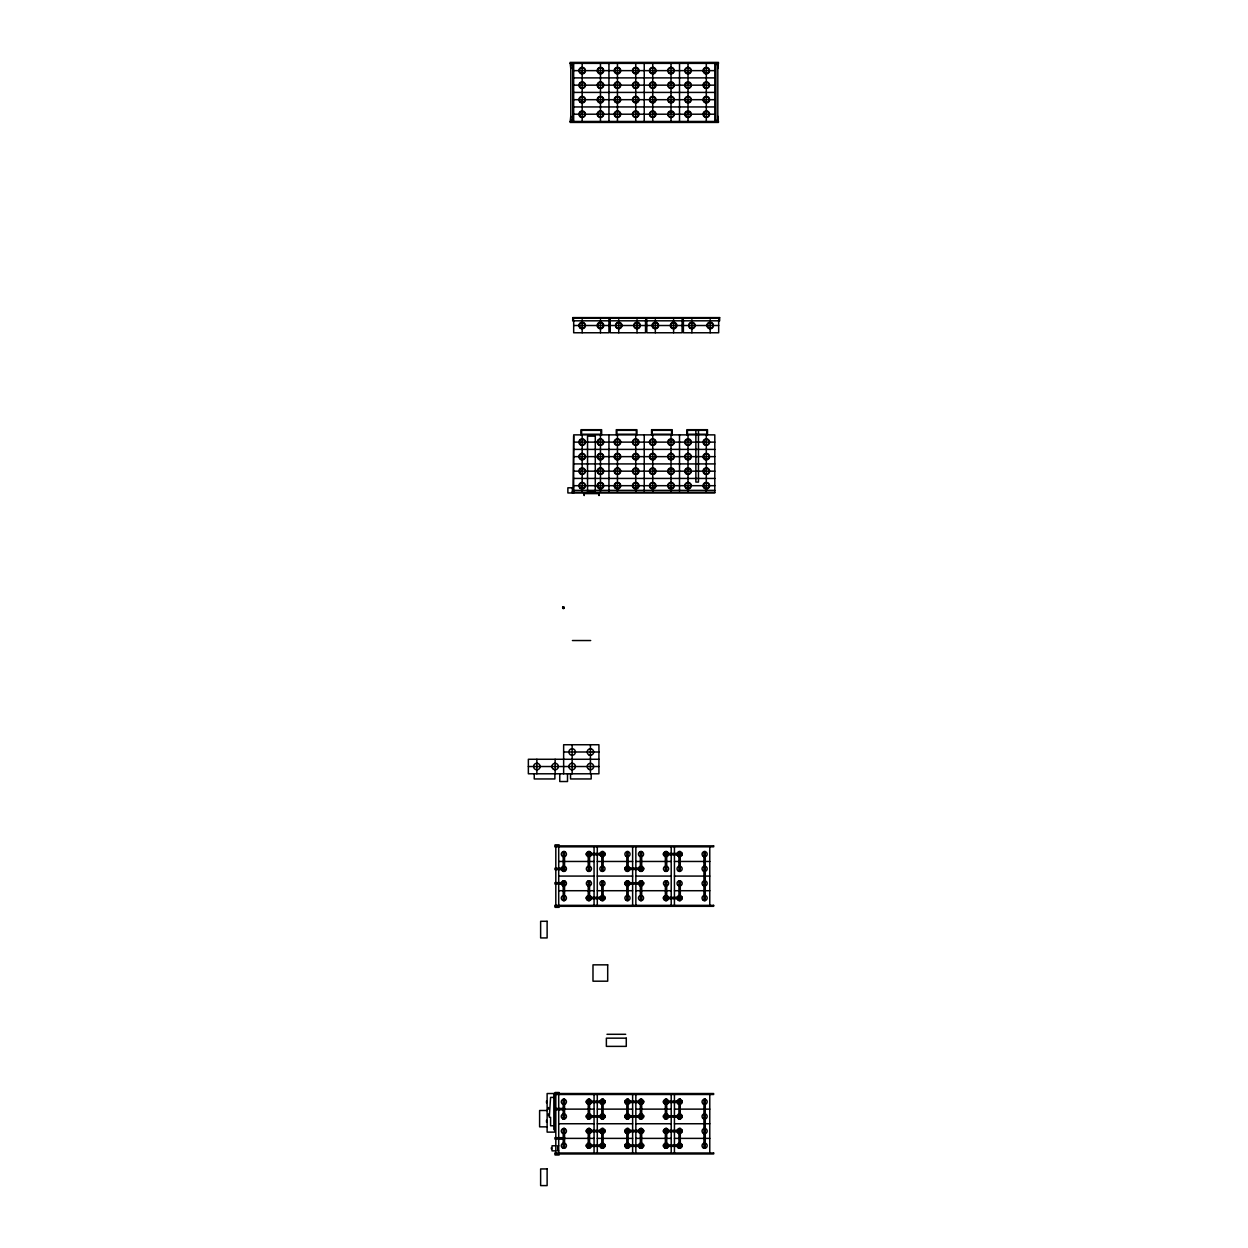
<?xml version="1.0" encoding="UTF-8"?>
<svg xmlns="http://www.w3.org/2000/svg" width="1248" height="1248" viewBox="0 0 1248 1248"><rect width="100%" height="100%" fill="white"/><g stroke="black" fill="none" stroke-linecap="round" stroke-linejoin="round"><path stroke-width="1.5" d="M562.583 607.199C563.347 611.364 565.64 605.327 562.77 607.012M570.118 63.367L718.458 63.367M570.773 64.662L572.707 64.662L572.707 120.167L570.773 120.167M717.818 64.662L715.884 64.662L715.884 120.167L717.818 120.167M570.773 68.531L570.118 62.4L718.458 62.4L717.818 68.531M573.674 70.637L714.808 70.637M573.674 77.891L714.808 77.891M573.674 85.16L714.808 85.16M573.674 92.414L714.808 92.414M573.674 99.684L714.808 99.684M573.674 106.938L714.808 106.938M573.674 114.208L714.808 114.208M570.773 116.298L570.118 122.429L718.458 122.429L717.818 116.298M570.118 121.462L718.458 121.462M573.674 325.51L608.946 325.51M610.241 325.51L645.528 325.51M646.823 325.51L682.094 325.51M683.389 325.51L718.676 325.51M573.674 436.145L573.019 492.96M573.674 442.12L714.808 442.12M573.674 449.389L714.808 449.389M573.674 456.643L714.808 456.643M573.674 463.913L714.808 463.913M573.674 471.167L714.808 471.167M573.674 478.436L714.808 478.436M573.674 485.69L714.808 485.69M573.659 487.796L567.871 487.796L567.871 492.96L714.808 492.96L714.808 434.866L573.674 434.866L573.674 492.96M573.674 490.37L714.808 490.37M571.724 492.305L714.808 492.305M572.411 640.536L590.694 640.536M563.644 751.998L598.931 751.998M598.931 759.268L528.356 759.268L528.356 773.791L598.931 773.791L598.931 744.744L563.644 744.744L563.644 773.791M528.356 766.522L598.931 766.522M555.048 844.834L559.166 844.834M558.714 861.463L594.064 861.463M597.293 861.463L632.627 861.463M635.856 861.463L671.206 861.463M674.435 861.463L709.769 861.463M703.95 866.19L705.276 866.19M564.548 868.234L554.939 868.234L554.939 869.591L564.548 869.591M703.95 871.354L705.276 871.354M558.714 876.08L594.064 876.08M597.293 876.08L632.627 876.08M635.856 876.08L671.206 876.08M674.435 876.08L709.769 876.08M703.95 880.823L705.276 880.823M564.548 882.648L554.939 882.648L554.939 884.005L564.548 884.005M703.95 885.986L705.276 885.986M558.714 890.713L594.064 890.713M597.293 890.713L632.627 890.713M635.856 890.713L671.206 890.713M674.435 890.713L709.769 890.713M555.048 907.343L559.166 907.343M606.98 1034.296L625.685 1034.296M555.048 1092.499L559.166 1092.499M554.845 1094.496L713.638 1094.496L713.638 1093.529L547.123 1093.529L547.123 1132.123L554.845 1132.123L554.845 1093.529M553.831 1097.398L550.586 1097.398L549.292 1117.288L550.586 1117.288L550.586 1125.774L553.831 1125.774M554.939 1108.442L564.548 1108.442M558.714 1109.129L594.064 1109.129M597.293 1109.129L632.627 1109.129M635.856 1109.129L671.206 1109.129M674.435 1109.129L709.769 1109.129M554.939 1109.8L564.548 1109.8M546.952 1110.502L539.604 1110.502L539.604 1126.85L546.952 1126.85M703.95 1113.856L705.276 1113.856M703.95 1119.019L705.276 1119.019M558.714 1123.746L594.064 1123.746M597.293 1123.746L632.627 1123.746M635.856 1123.746L671.206 1123.746M674.435 1123.746L709.769 1123.746M703.95 1128.488L705.276 1128.488M554.845 1129.643L553.831 1129.643L553.831 1093.529M703.95 1133.636L705.276 1133.636M564.548 1137.692L554.939 1137.692L554.939 1139.05L564.548 1139.05M558.714 1138.379L594.064 1138.379M597.293 1138.379L632.627 1138.379M635.856 1138.379L671.206 1138.379M674.435 1138.379L709.769 1138.379M555.812 1145.789L552.022 1145.789L552.022 1150.859L555.812 1150.859M558.714 1145.789L557.7 1145.789L557.7 1150.859L558.714 1150.859M555.048 1154.993L559.166 1154.993M719.004 320.814L719.004 318.24L683.062 318.24L683.062 320.814M718.676 320.05L718.676 332.764L683.389 332.764L683.389 320.05M717.818 63.367L717.818 121.462M714.808 63.367L714.808 121.462M710.174 319.582L710.174 332.764M709.769 846.83L709.769 905.346M709.769 1094.496L709.769 1152.996M707.491 434.866L707.491 429.702L686.852 429.702L686.852 434.866M706.306 63.367L706.306 121.462M706.306 434.866L706.306 491.603M698.459 429.702L698.459 482.071L695.869 482.071L695.869 429.702M691.891 319.582L691.891 332.764M688.022 63.367L688.022 121.462M688.022 434.866L688.022 491.618M682.422 320.814L682.422 318.24L646.495 318.24L646.495 320.814M682.094 320.05L682.094 332.764L646.823 332.764L646.823 320.05M679.52 63.367L679.52 121.462M679.52 434.866L679.52 491.135M674.435 846.83L674.435 905.346M674.435 1094.496L674.435 1152.996M673.608 319.582L673.608 332.764M672.204 434.866L672.204 429.702L651.565 429.702L651.565 434.866M671.018 63.367L671.018 121.462M671.018 434.866L671.018 491.603M671.206 846.83L671.206 905.346M671.206 1094.496L671.206 1152.996M655.325 319.582L655.325 332.764M652.735 63.367L652.735 121.462M652.735 434.866L652.735 491.618M645.856 320.814L645.856 318.24L609.913 318.24L609.913 320.814M645.528 320.05L645.528 332.764L610.241 332.764L610.241 320.05M644.233 63.367L644.233 121.462M644.233 434.866L644.233 491.135M637.026 319.582L637.026 332.764M636.917 434.866L636.917 429.702L616.278 429.702L616.278 434.866M635.731 63.367L635.731 121.462M635.731 434.866L635.731 491.603M635.856 846.83L635.856 905.346M635.856 1094.496L635.856 1152.996M632.627 846.83L632.627 905.346M632.627 1094.496L632.627 1152.996M618.743 319.582L618.743 332.764M617.448 63.367L617.448 121.462M617.448 434.866L617.448 491.618M609.274 320.814L609.274 318.24L573.347 318.24L573.347 320.814M608.946 63.367L608.946 121.462M608.946 320.05L608.946 332.764L573.674 332.764L573.674 320.05M608.946 434.866L608.946 491.135M601.63 434.866L601.63 429.702L580.991 429.702L580.991 434.866M600.46 63.367L600.46 121.462M600.46 319.582L600.46 332.764M600.46 434.866L600.46 491.603M599.056 492.96L599.056 495.534L598.4 493.6L584.22 493.6L584.22 495.534L583.565 492.96M597.293 846.83L597.293 905.346M597.293 1094.496L597.293 1152.996M594.064 846.83L594.064 905.346M594.064 1094.496L594.064 1152.996M591.178 773.791L591.178 778.955L570.539 778.955L570.539 773.791M590.429 744.744L590.429 773.791M582.176 63.367L582.176 121.462M582.176 319.582L582.176 332.764M582.176 434.866L582.176 491.618M573.674 63.367L573.674 121.462M572.38 487.796L572.38 492.96M572.146 744.744L572.146 773.791M570.773 63.367L570.773 121.462M567.512 773.791L567.512 781.529L559.775 781.529L559.775 773.791M558.714 846.83L558.714 905.346M558.714 1094.496L558.714 1152.996M555.812 845.863L555.812 906.313M555.812 1093.529L555.812 1153.963M555.142 759.268L555.142 773.791M554.876 773.791L554.876 778.955L534.238 778.955L534.238 773.791M551.366 1147.708L551.366 1148.94M548.449 1107.522L548.449 1109.207M548.449 1113.98L548.449 1115.65M546.515 1100.954L546.515 1102.889M546.515 1120.298L546.515 1122.233M536.858 759.268L536.858 773.791M562.895 607.573L564.112 607.901L562.895 607.573M582.457 67.392L581.599 67.423A3.245 3.245 0 0 0 578.932 70.356L578.963 71.198A3.245 3.245 0 0 0 581.896 73.866L582.738 73.835A3.245 3.245 0 0 0 585.406 70.918L585.374 70.06A3.245 3.245 0 0 0 582.457 67.392M617.729 67.392L616.886 67.423A3.245 3.245 0 0 0 614.219 70.356L614.25 71.198A3.245 3.245 0 0 0 617.167 73.866L618.025 73.835A3.245 3.245 0 0 0 620.693 70.918L620.662 70.06A3.245 3.245 0 0 0 617.729 67.392M653.016 67.392L652.174 67.423A3.245 3.245 0 0 0 649.506 70.356L649.537 71.198A3.245 3.245 0 0 0 652.454 73.866L653.312 73.835A3.245 3.245 0 0 0 655.98 70.918L655.933 70.06A3.245 3.245 0 0 0 653.016 67.392M688.303 67.392L687.461 67.423A3.245 3.245 0 0 0 684.778 70.356L684.824 71.198A3.245 3.245 0 0 0 687.742 73.866L688.584 73.835A3.245 3.245 0 0 0 691.267 70.918L691.22 70.06A3.245 3.245 0 0 0 688.303 67.392M582.457 81.916L581.599 81.947A3.245 3.245 0 0 0 578.932 84.88L578.963 85.722A3.245 3.245 0 0 0 581.896 88.39L582.738 88.358A3.245 3.245 0 0 0 585.406 85.441L585.374 84.583A3.245 3.245 0 0 0 582.457 81.916M617.729 81.916L616.886 81.947A3.245 3.245 0 0 0 614.219 84.88L614.25 85.722A3.245 3.245 0 0 0 617.167 88.39L618.025 88.358A3.245 3.245 0 0 0 620.693 85.441L620.662 84.583A3.245 3.245 0 0 0 617.729 81.916M653.016 81.916L652.174 81.947A3.245 3.245 0 0 0 649.506 84.88L649.537 85.722A3.245 3.245 0 0 0 652.454 88.39L653.312 88.358A3.245 3.245 0 0 0 655.98 85.441L655.933 84.583A3.245 3.245 0 0 0 653.016 81.916M688.303 81.916L687.461 81.947A3.245 3.245 0 0 0 684.778 84.88L684.824 85.722A3.245 3.245 0 0 0 687.742 88.39L688.584 88.358A3.245 3.245 0 0 0 691.267 85.441L691.22 84.583A3.245 3.245 0 0 0 688.303 81.916M600.74 96.439L599.882 96.47A3.245 3.245 0 0 0 597.215 99.403L597.246 100.246A3.245 3.245 0 0 0 600.179 102.913L601.021 102.882A3.245 3.245 0 0 0 603.689 99.965L603.658 99.107A3.245 3.245 0 0 0 600.74 96.439M636.012 96.439L635.17 96.47A3.245 3.245 0 0 0 632.502 99.403L632.533 100.246A3.245 3.245 0 0 0 635.45 102.913L636.308 102.882A3.245 3.245 0 0 0 638.976 99.965L638.929 99.107A3.245 3.245 0 0 0 636.012 96.439M671.299 96.439L670.457 96.47A3.245 3.245 0 0 0 667.789 99.403L667.82 100.246A3.245 3.245 0 0 0 670.738 102.913L671.58 102.882A3.245 3.245 0 0 0 674.263 99.965L674.216 99.107A3.245 3.245 0 0 0 671.299 96.439M706.586 96.439L705.744 96.47A3.245 3.245 0 0 0 703.061 99.403L703.108 100.246A3.245 3.245 0 0 0 706.025 102.913L706.867 102.882A3.245 3.245 0 0 0 709.55 99.965L709.504 99.107A3.245 3.245 0 0 0 706.586 96.439M600.74 110.963L599.882 110.994A3.245 3.245 0 0 0 597.215 113.927L597.246 114.769A3.245 3.245 0 0 0 600.179 117.437L601.021 117.406A3.245 3.245 0 0 0 603.689 114.488L603.658 113.63A3.245 3.245 0 0 0 600.74 110.963M636.012 110.963L635.17 110.994A3.245 3.245 0 0 0 632.502 113.927L632.533 114.769A3.245 3.245 0 0 0 635.45 117.437L636.308 117.406A3.245 3.245 0 0 0 638.976 114.488L638.929 113.63A3.245 3.245 0 0 0 636.012 110.963M671.299 110.963L670.457 110.994A3.245 3.245 0 0 0 667.789 113.927L667.82 114.769A3.245 3.245 0 0 0 670.738 117.437L671.58 117.406A3.245 3.245 0 0 0 674.263 114.488L674.216 113.63A3.245 3.245 0 0 0 671.299 110.963M706.586 110.963L705.744 110.994A3.245 3.245 0 0 0 703.061 113.927L703.108 114.769A3.245 3.245 0 0 0 706.025 117.437L706.867 117.406A3.245 3.245 0 0 0 709.55 114.488L709.504 113.63A3.245 3.245 0 0 0 706.586 110.963M600.74 322.265L599.882 322.296A3.245 3.245 0 0 0 597.215 325.229L597.246 326.071A3.245 3.245 0 0 0 600.179 328.739L601.021 328.708A3.245 3.245 0 0 0 603.689 325.79L603.658 324.932A3.245 3.245 0 0 0 600.74 322.265M637.307 322.265L636.464 322.296A3.245 3.245 0 0 0 633.781 325.229L633.828 326.071A3.245 3.245 0 0 0 636.745 328.739L637.588 328.708A3.245 3.245 0 0 0 640.271 325.79L640.224 324.932A3.245 3.245 0 0 0 637.307 322.265M673.889 322.265L673.031 322.296A3.245 3.245 0 0 0 670.363 325.229L670.394 326.071A3.245 3.245 0 0 0 673.327 328.739L674.17 328.708A3.245 3.245 0 0 0 676.837 325.79L676.806 324.932A3.245 3.245 0 0 0 673.889 322.265M710.455 322.265L709.613 322.296A3.245 3.245 0 0 0 706.93 325.229L706.976 326.071A3.245 3.245 0 0 0 709.894 328.739L710.736 328.708A3.245 3.245 0 0 0 713.419 325.79L713.372 324.932A3.245 3.245 0 0 0 710.455 322.265M582.457 438.89L581.599 438.922A3.245 3.245 0 0 0 578.932 441.839L578.963 442.681A3.245 3.245 0 0 0 581.896 445.364L582.738 445.318A3.245 3.245 0 0 0 585.406 442.4L585.374 441.558A3.245 3.245 0 0 0 582.457 438.89M617.729 438.89L616.886 438.922A3.245 3.245 0 0 0 614.219 441.839L614.25 442.681A3.245 3.245 0 0 0 617.167 445.364L618.025 445.318A3.245 3.245 0 0 0 620.693 442.4L620.662 441.558A3.245 3.245 0 0 0 617.729 438.89M653.016 438.89L652.174 438.922A3.245 3.245 0 0 0 649.506 441.839L649.537 442.681A3.245 3.245 0 0 0 652.454 445.364L653.312 445.318A3.245 3.245 0 0 0 655.98 442.4L655.933 441.558A3.245 3.245 0 0 0 653.016 438.89M688.303 438.89L687.461 438.922A3.245 3.245 0 0 0 684.778 441.839L684.824 442.681A3.245 3.245 0 0 0 687.742 445.364L688.584 445.318A3.245 3.245 0 0 0 691.267 442.4L691.22 441.558A3.245 3.245 0 0 0 688.303 438.89M582.457 453.414L581.599 453.445A3.245 3.245 0 0 0 578.932 456.362L578.963 457.205A3.245 3.245 0 0 0 581.896 459.888L582.738 459.841A3.245 3.245 0 0 0 585.406 456.924L585.374 456.082A3.245 3.245 0 0 0 582.457 453.414M617.729 453.414L616.886 453.445A3.245 3.245 0 0 0 614.219 456.362L614.25 457.205A3.245 3.245 0 0 0 617.167 459.888L618.025 459.841A3.245 3.245 0 0 0 620.693 456.924L620.662 456.082A3.245 3.245 0 0 0 617.729 453.414M653.016 453.414L652.174 453.445A3.245 3.245 0 0 0 649.506 456.362L649.537 457.205A3.245 3.245 0 0 0 652.454 459.888L653.312 459.841A3.245 3.245 0 0 0 655.98 456.924L655.933 456.082A3.245 3.245 0 0 0 653.016 453.414M688.303 453.414L687.461 453.445A3.245 3.245 0 0 0 684.778 456.362L684.824 457.205A3.245 3.245 0 0 0 687.742 459.888L688.584 459.841A3.245 3.245 0 0 0 691.267 456.924L691.22 456.082A3.245 3.245 0 0 0 688.303 453.414M600.74 467.938L599.882 467.969A3.245 3.245 0 0 0 597.215 470.886L597.246 471.744A3.245 3.245 0 0 0 600.179 474.412L601.021 474.365A3.245 3.245 0 0 0 603.689 471.448L603.658 470.605A3.245 3.245 0 0 0 600.74 467.938M636.012 467.938L635.17 467.969A3.245 3.245 0 0 0 632.502 470.886L632.533 471.744A3.245 3.245 0 0 0 635.45 474.412L636.308 474.365A3.245 3.245 0 0 0 638.976 471.448L638.929 470.605A3.245 3.245 0 0 0 636.012 467.938M671.299 467.938L670.457 467.969A3.245 3.245 0 0 0 667.789 470.886L667.82 471.744A3.245 3.245 0 0 0 670.738 474.412L671.58 474.365A3.245 3.245 0 0 0 674.263 471.448L674.216 470.605A3.245 3.245 0 0 0 671.299 467.938M706.586 467.938L705.744 467.969A3.245 3.245 0 0 0 703.061 470.886L703.108 471.744A3.245 3.245 0 0 0 706.025 474.412L706.867 474.365A3.245 3.245 0 0 0 709.55 471.448L709.504 470.605A3.245 3.245 0 0 0 706.586 467.938M600.74 482.461L599.882 482.492A3.245 3.245 0 0 0 597.215 485.41L597.246 486.268A3.245 3.245 0 0 0 600.179 488.935L601.021 488.888A3.245 3.245 0 0 0 603.689 485.971L603.658 485.129A3.245 3.245 0 0 0 600.74 482.461M636.012 482.461L635.17 482.492A3.245 3.245 0 0 0 632.502 485.41L632.533 486.268A3.245 3.245 0 0 0 635.45 488.935L636.308 488.888A3.245 3.245 0 0 0 638.976 485.971L638.929 485.129A3.245 3.245 0 0 0 636.012 482.461M671.299 482.461L670.457 482.492A3.245 3.245 0 0 0 667.789 485.41L667.82 486.268A3.245 3.245 0 0 0 670.738 488.935L671.58 488.888A3.245 3.245 0 0 0 674.263 485.971L674.216 485.129A3.245 3.245 0 0 0 671.299 482.461M706.586 482.461L705.744 482.492A3.245 3.245 0 0 0 703.061 485.41L703.108 486.268A3.245 3.245 0 0 0 706.025 488.935L706.867 488.888A3.245 3.245 0 0 0 709.55 485.971L709.504 485.129A3.245 3.245 0 0 0 706.586 482.461M572.426 748.769L571.568 748.8A3.245 3.245 0 0 0 568.901 751.717L568.948 752.575A3.245 3.245 0 0 0 571.865 755.243L572.707 755.212A3.245 3.245 0 0 0 575.375 752.279L575.344 751.436A3.245 3.245 0 0 0 572.426 748.769M537.139 763.292L536.297 763.324A3.245 3.245 0 0 0 533.614 766.241L533.66 767.099A3.245 3.245 0 0 0 536.578 769.766L537.42 769.735A3.245 3.245 0 0 0 540.103 766.802L540.056 765.96A3.245 3.245 0 0 0 537.139 763.292M572.426 763.292L571.568 763.324A3.245 3.245 0 0 0 568.901 766.241L568.948 767.099A3.245 3.245 0 0 0 571.865 769.766L572.707 769.735A3.245 3.245 0 0 0 575.375 766.802L575.344 765.96A3.245 3.245 0 0 0 572.426 763.292M719.644 317.6L572.707 317.6L572.707 320.814L719.644 320.814L719.644 317.6M601.006 430.326L581.615 430.326L581.615 434.242L601.006 434.242L601.006 430.326M636.293 430.326L616.902 430.326L616.902 434.242L636.293 434.242L636.293 430.326M671.58 430.326L652.174 430.326L652.174 434.242L671.58 434.242L671.58 430.326M706.867 430.326L687.461 430.326L687.461 434.242L706.867 434.242L706.867 430.326M595.28 436.145L587.543 436.145L587.543 491.665L595.28 491.665L595.28 436.145M713.638 845.863L554.845 845.863L554.845 846.83L713.638 846.83L713.638 845.863M564.548 851.573L563.207 851.573L563.207 871.354L564.548 871.354L564.548 851.573M589.571 851.573L588.229 851.573L588.229 871.354L589.571 871.354L589.571 851.573M603.112 851.573L601.786 851.573L601.786 871.354L603.112 871.354L603.112 851.573M628.134 851.573L626.808 851.573L626.808 871.354L628.134 871.354L628.134 851.573M641.69 851.573L640.349 851.573L640.349 871.354L641.69 871.354L641.69 851.573M666.713 851.573L665.371 851.573L665.371 871.354L666.713 871.354L666.713 851.573M680.254 851.573L678.928 851.573L678.928 871.354L680.254 871.354L680.254 851.573M705.276 851.573L703.95 851.573L703.95 900.604L705.276 900.604L705.276 851.573M605.03 853.46L586.326 853.46L586.326 854.833L605.03 854.833L605.03 853.46M682.172 853.46L663.468 853.46L663.468 854.833L682.172 854.833L682.172 853.46M643.594 868.093L624.889 868.093L624.889 869.45L643.594 869.45L643.594 868.093M564.548 880.823L563.207 880.823L563.207 900.604L564.548 900.604L564.548 880.823M589.571 880.823L588.229 880.823L588.229 900.604L589.571 900.604L589.571 880.823M603.112 880.823L601.786 880.823L601.786 900.604L603.112 900.604L603.112 880.823M628.134 880.823L626.808 880.823L626.808 900.604L628.134 900.604L628.134 880.823M641.69 880.823L640.349 880.823L640.349 900.604L641.69 900.604L641.69 880.823M666.713 880.823L665.371 880.823L665.371 900.604L666.713 900.604L666.713 880.823M680.3 880.823L678.974 880.823L678.974 900.604L680.3 900.604L680.3 880.823M643.594 882.726L624.889 882.726L624.889 884.083L643.594 884.083L643.594 882.726M605.03 897.343L586.326 897.343L586.326 898.7L605.03 898.7L605.03 897.343M682.172 897.343L663.468 897.343L663.468 898.7L682.172 898.7L682.172 897.343M713.638 905.346L554.845 905.346L554.845 906.313L713.638 906.313L713.638 905.346M547.123 921.289L540.634 921.289L540.634 937.934L547.123 937.934L547.123 921.289M607.698 964.844L592.987 964.844L592.987 981.193L607.698 981.193L607.698 964.844M626.278 1038.164L606.372 1038.164L606.372 1046.37L626.278 1046.37L626.278 1038.164M564.548 1099.238L563.207 1099.238L563.207 1119.019L564.548 1119.019L564.548 1099.238M589.571 1099.238L588.229 1099.238L588.229 1119.019L589.571 1119.019L589.571 1099.238M603.112 1099.238L601.786 1099.238L601.786 1119.019L603.112 1119.019L603.112 1099.238M628.134 1099.238L626.808 1099.238L626.808 1119.019L628.134 1119.019L628.134 1099.238M641.69 1099.238L640.349 1099.238L640.349 1119.019L641.69 1119.019L641.69 1099.238M666.713 1099.238L665.371 1099.238L665.371 1119.019L666.713 1119.019L666.713 1099.238M680.254 1099.238L678.928 1099.238L678.928 1119.019L680.254 1119.019L680.254 1099.238M705.276 1099.238L703.95 1099.238L703.95 1148.269L705.276 1148.269L705.276 1099.238M605.03 1101.126L586.326 1101.126L586.326 1102.499L605.03 1102.499L605.03 1101.126M643.594 1101.126L624.889 1101.126L624.889 1102.499L643.594 1102.499L643.594 1101.126M682.172 1101.126L663.468 1101.126L663.468 1102.499L682.172 1102.499L682.172 1101.126M605.03 1115.759L586.326 1115.759L586.326 1117.116L605.03 1117.116L605.03 1115.759M643.594 1115.759L624.889 1115.759L624.889 1117.116L643.594 1117.116L643.594 1115.759M682.172 1115.759L663.468 1115.759L663.468 1117.116L682.172 1117.116L682.172 1115.759M564.548 1128.488L563.207 1128.488L563.207 1148.269L564.548 1148.269L564.548 1128.488M589.571 1128.488L588.229 1128.488L588.229 1148.269L589.571 1148.269L589.571 1128.488M603.112 1128.488L601.786 1128.488L601.786 1148.269L603.112 1148.269L603.112 1128.488M628.134 1128.488L626.808 1128.488L626.808 1148.269L628.134 1148.269L628.134 1128.488M641.69 1128.488L640.349 1128.488L640.349 1148.269L641.69 1148.269L641.69 1128.488M666.713 1128.488L665.371 1128.488L665.371 1148.269L666.713 1148.269L666.713 1128.488M680.3 1128.488L678.974 1128.488L678.974 1148.269L680.3 1148.269L680.3 1128.488M605.03 1130.36L586.326 1130.36L586.326 1131.733L605.03 1131.733L605.03 1130.36M643.594 1130.376L624.889 1130.376L624.889 1131.749L643.594 1131.749L643.594 1130.376M682.172 1130.376L663.468 1130.376L663.468 1131.749L682.172 1131.749L682.172 1130.376M605.03 1145.009L586.326 1145.009L586.326 1146.366L605.03 1146.366L605.03 1145.009M643.594 1145.009L624.889 1145.009L624.889 1146.366L643.594 1146.366L643.594 1145.009M682.172 1145.009L663.468 1145.009L663.468 1146.366L682.172 1146.366L682.172 1145.009M713.638 1152.996L554.845 1152.996L554.845 1153.963L713.638 1153.963L713.638 1152.996M547.123 1168.939L540.634 1168.939L540.634 1185.6L547.123 1185.6L547.123 1168.939M669.396 87.968A3.245 3.245 0 0 0 674.263 85.16A3.245 3.245 0 0 0 669.396 82.337A3.245 3.245 0 0 0 669.396 87.968M651.331 87.594A2.808 2.808 0 0 0 655.559 85.16A2.808 2.808 0 0 0 651.331 82.711A2.808 2.808 0 0 0 651.331 87.594M669.614 87.594A2.808 2.808 0 0 0 673.842 85.16A2.808 2.808 0 0 0 669.614 82.711A2.808 2.808 0 0 0 669.614 87.594M598.822 87.968A3.245 3.245 0 0 0 603.704 85.16A3.245 3.245 0 0 0 598.822 82.337A3.245 3.245 0 0 0 598.822 87.968M580.757 87.594A2.808 2.808 0 0 0 584.984 85.16A2.808 2.808 0 0 0 580.757 82.711A2.808 2.808 0 0 0 580.757 87.594M599.04 87.594A2.808 2.808 0 0 0 603.268 85.16A2.808 2.808 0 0 0 599.04 82.711A2.808 2.808 0 0 0 599.04 87.594M704.683 73.445A3.245 3.245 0 0 0 709.55 70.637A3.245 3.245 0 0 0 704.683 67.813A3.245 3.245 0 0 0 704.683 73.445M686.618 73.07A2.808 2.808 0 0 0 690.83 70.637A2.808 2.808 0 0 0 686.618 68.188A2.808 2.808 0 0 0 686.618 73.07M704.902 73.07A2.808 2.808 0 0 0 709.114 70.637A2.808 2.808 0 0 0 704.902 68.188A2.808 2.808 0 0 0 704.902 73.07M669.396 73.445A3.245 3.245 0 0 0 674.263 70.637A3.245 3.245 0 0 0 669.396 67.813A3.245 3.245 0 0 0 669.396 73.445M651.331 73.07A2.808 2.808 0 0 0 655.559 70.637A2.808 2.808 0 0 0 651.331 68.188A2.808 2.808 0 0 0 651.331 73.07M669.614 73.07A2.808 2.808 0 0 0 673.842 70.637A2.808 2.808 0 0 0 669.614 68.188A2.808 2.808 0 0 0 669.614 73.07M634.109 87.968A3.245 3.245 0 0 0 638.992 85.16A3.245 3.245 0 0 0 634.109 82.337A3.245 3.245 0 0 0 634.109 87.968M616.044 87.594A2.808 2.808 0 0 0 620.272 85.16A2.808 2.808 0 0 0 616.044 82.711A2.808 2.808 0 0 0 616.044 87.594M634.327 87.594A2.808 2.808 0 0 0 638.555 85.16A2.808 2.808 0 0 0 634.327 82.711A2.808 2.808 0 0 0 634.327 87.594M634.109 73.445A3.245 3.245 0 0 0 638.992 70.637A3.245 3.245 0 0 0 634.109 67.813A3.245 3.245 0 0 0 634.109 73.445M616.044 73.07A2.808 2.808 0 0 0 620.272 70.637A2.808 2.808 0 0 0 616.044 68.188A2.808 2.808 0 0 0 616.044 73.07M634.327 73.07A2.808 2.808 0 0 0 638.555 70.637A2.808 2.808 0 0 0 634.327 68.188A2.808 2.808 0 0 0 634.327 73.07M598.822 73.445A3.245 3.245 0 0 0 603.704 70.637A3.245 3.245 0 0 0 598.822 67.813A3.245 3.245 0 0 0 598.822 73.445M580.757 73.07A2.808 2.808 0 0 0 584.984 70.637A2.808 2.808 0 0 0 580.757 68.188A2.808 2.808 0 0 0 580.757 73.07M599.04 73.07A2.808 2.808 0 0 0 603.268 70.637A2.808 2.808 0 0 0 599.04 68.188A2.808 2.808 0 0 0 599.04 73.07M615.155 116.501A3.245 3.245 0 0 0 620.599 115.05A3.245 3.245 0 0 0 616.606 111.056A3.245 3.245 0 0 0 615.155 116.501M634.327 116.641A2.808 2.808 0 0 0 638.555 114.208A2.808 2.808 0 0 0 634.327 111.758A2.808 2.808 0 0 0 634.327 116.641M615.467 116.189A2.808 2.808 0 0 0 620.178 114.925A2.808 2.808 0 0 0 616.73 111.478A2.808 2.808 0 0 0 615.467 116.189M650.442 101.977A3.245 3.245 0 0 0 655.871 100.526A3.245 3.245 0 0 0 651.893 96.533A3.245 3.245 0 0 0 650.442 101.977M669.037 101.665A2.808 2.808 0 0 0 673.733 100.402A2.808 2.808 0 0 0 670.285 96.954A2.808 2.808 0 0 0 669.037 101.665M650.754 101.665A2.808 2.808 0 0 0 655.45 100.402A2.808 2.808 0 0 0 652.018 96.954A2.808 2.808 0 0 0 650.754 101.665M685.729 116.501A3.245 3.245 0 0 0 691.158 115.05A3.245 3.245 0 0 0 687.18 111.056A3.245 3.245 0 0 0 685.729 116.501M704.309 116.189A2.808 2.808 0 0 0 709.02 114.925A2.808 2.808 0 0 0 705.572 111.478A2.808 2.808 0 0 0 704.309 116.189M686.041 116.189A2.808 2.808 0 0 0 690.737 114.925A2.808 2.808 0 0 0 687.289 111.478A2.808 2.808 0 0 0 686.041 116.189M704.683 87.968A3.245 3.245 0 0 0 709.55 85.16A3.245 3.245 0 0 0 704.683 82.337A3.245 3.245 0 0 0 704.683 87.968M686.618 87.594A2.808 2.808 0 0 0 690.83 85.16A2.808 2.808 0 0 0 686.618 82.711A2.808 2.808 0 0 0 686.618 87.594M704.902 87.594A2.808 2.808 0 0 0 709.114 85.16A2.808 2.808 0 0 0 704.902 82.711A2.808 2.808 0 0 0 704.902 87.594M615.155 101.977A3.245 3.245 0 0 0 620.599 100.526A3.245 3.245 0 0 0 616.606 96.533A3.245 3.245 0 0 0 615.155 101.977M633.75 101.665A2.808 2.808 0 0 0 638.461 100.402A2.808 2.808 0 0 0 635.014 96.954A2.808 2.808 0 0 0 633.75 101.665M615.467 101.665A2.808 2.808 0 0 0 620.178 100.402A2.808 2.808 0 0 0 616.73 96.954A2.808 2.808 0 0 0 615.467 101.665M685.729 101.977A3.245 3.245 0 0 0 691.158 100.526A3.245 3.245 0 0 0 687.18 96.533A3.245 3.245 0 0 0 685.729 101.977M704.309 101.665A2.808 2.808 0 0 0 709.02 100.402A2.808 2.808 0 0 0 705.572 96.954A2.808 2.808 0 0 0 704.309 101.665M686.041 101.665A2.808 2.808 0 0 0 690.737 100.402A2.808 2.808 0 0 0 687.289 96.954A2.808 2.808 0 0 0 686.041 101.665M650.442 116.501A3.245 3.245 0 0 0 655.871 115.05A3.245 3.245 0 0 0 651.893 111.056A3.245 3.245 0 0 0 650.442 116.501M669.614 116.641A2.808 2.808 0 0 0 673.842 114.208A2.808 2.808 0 0 0 669.614 111.758A2.808 2.808 0 0 0 669.614 116.641M650.754 116.189A2.808 2.808 0 0 0 655.45 114.925A2.808 2.808 0 0 0 652.018 111.478A2.808 2.808 0 0 0 650.754 116.189M579.868 116.501A3.245 3.245 0 0 0 585.312 115.05A3.245 3.245 0 0 0 581.334 111.056A3.245 3.245 0 0 0 579.868 116.501M598.463 116.189A2.808 2.808 0 0 0 603.174 114.925A2.808 2.808 0 0 0 599.726 111.478A2.808 2.808 0 0 0 598.463 116.189M580.18 116.189A2.808 2.808 0 0 0 584.891 114.925A2.808 2.808 0 0 0 581.443 111.478A2.808 2.808 0 0 0 580.18 116.189M579.868 101.977A3.245 3.245 0 0 0 585.312 100.526A3.245 3.245 0 0 0 581.334 96.533A3.245 3.245 0 0 0 579.868 101.977M598.463 101.665A2.808 2.808 0 0 0 603.174 100.402A2.808 2.808 0 0 0 599.726 96.954A2.808 2.808 0 0 0 598.463 101.665M580.18 101.665A2.808 2.808 0 0 0 584.891 100.402A2.808 2.808 0 0 0 581.443 96.954A2.808 2.808 0 0 0 580.18 101.665M669.396 459.467A3.245 3.245 0 0 0 674.263 456.643A3.245 3.245 0 0 0 669.396 453.835A3.245 3.245 0 0 0 669.396 459.467M651.331 459.077A2.808 2.808 0 0 0 655.559 456.643A2.808 2.808 0 0 0 651.331 454.21A2.808 2.808 0 0 0 651.331 459.077M669.614 459.077A2.808 2.808 0 0 0 673.842 456.643A2.808 2.808 0 0 0 669.614 454.21A2.808 2.808 0 0 0 669.614 459.077M598.822 459.467A3.245 3.245 0 0 0 603.704 456.643A3.245 3.245 0 0 0 598.822 453.835A3.245 3.245 0 0 0 598.822 459.467M580.757 459.077A2.808 2.808 0 0 0 584.984 456.643A2.808 2.808 0 0 0 580.757 454.21A2.808 2.808 0 0 0 580.757 459.077M599.04 459.077A2.808 2.808 0 0 0 603.268 456.643A2.808 2.808 0 0 0 599.04 454.21A2.808 2.808 0 0 0 599.04 459.077M704.012 444.413A3.245 3.245 0 0 0 709.441 442.962A3.245 3.245 0 0 0 705.463 438.984A3.245 3.245 0 0 0 704.012 444.413M686.618 444.553A2.808 2.808 0 0 0 690.83 442.12A2.808 2.808 0 0 0 686.618 439.686A2.808 2.808 0 0 0 686.618 444.553M704.902 444.553A2.808 2.808 0 0 0 709.114 442.12A2.808 2.808 0 0 0 704.902 439.686A2.808 2.808 0 0 0 704.902 444.553M669.396 444.943A3.245 3.245 0 0 0 674.263 442.12A3.245 3.245 0 0 0 669.396 439.312A3.245 3.245 0 0 0 669.396 444.943M651.331 444.553A2.808 2.808 0 0 0 655.559 442.12A2.808 2.808 0 0 0 651.331 439.686A2.808 2.808 0 0 0 651.331 444.553M669.614 444.553A2.808 2.808 0 0 0 673.842 442.12A2.808 2.808 0 0 0 669.614 439.686A2.808 2.808 0 0 0 669.614 444.553M634.109 459.467A3.245 3.245 0 0 0 638.992 456.643A3.245 3.245 0 0 0 634.109 453.835A3.245 3.245 0 0 0 634.109 459.467M616.044 459.077A2.808 2.808 0 0 0 620.272 456.643A2.808 2.808 0 0 0 616.044 454.21A2.808 2.808 0 0 0 616.044 459.077M634.327 459.077A2.808 2.808 0 0 0 638.555 456.643A2.808 2.808 0 0 0 634.327 454.21A2.808 2.808 0 0 0 634.327 459.077M633.438 444.413A3.245 3.245 0 0 0 638.882 442.962A3.245 3.245 0 0 0 634.889 438.984A3.245 3.245 0 0 0 633.438 444.413M616.044 444.553A2.808 2.808 0 0 0 620.272 442.12A2.808 2.808 0 0 0 616.044 439.686A2.808 2.808 0 0 0 616.044 444.553M634.327 444.553A2.808 2.808 0 0 0 638.555 442.12A2.808 2.808 0 0 0 634.327 439.686A2.808 2.808 0 0 0 634.327 444.553M598.822 444.943A3.245 3.245 0 0 0 603.704 442.12A3.245 3.245 0 0 0 598.822 439.312A3.245 3.245 0 0 0 598.822 444.943M580.757 444.553A2.808 2.808 0 0 0 584.984 442.12A2.808 2.808 0 0 0 580.757 439.686A2.808 2.808 0 0 0 580.757 444.553M599.04 444.553A2.808 2.808 0 0 0 603.268 442.12A2.808 2.808 0 0 0 599.04 439.686A2.808 2.808 0 0 0 599.04 444.553M615.155 487.999A3.245 3.245 0 0 0 620.599 486.533A3.245 3.245 0 0 0 616.606 482.555A3.245 3.245 0 0 0 615.155 487.999M634.327 488.124A2.808 2.808 0 0 0 638.555 485.69A2.808 2.808 0 0 0 634.327 483.257A2.808 2.808 0 0 0 634.327 488.124M615.467 487.687A2.808 2.808 0 0 0 620.178 486.424A2.808 2.808 0 0 0 616.73 482.976A2.808 2.808 0 0 0 615.467 487.687M650.442 473.46A3.245 3.245 0 0 0 655.871 472.009A3.245 3.245 0 0 0 651.893 468.031A3.245 3.245 0 0 0 650.442 473.46M669.037 473.164A2.808 2.808 0 0 0 673.733 471.9A2.808 2.808 0 0 0 670.285 468.452A2.808 2.808 0 0 0 669.037 473.164M650.754 473.164A2.808 2.808 0 0 0 655.45 471.9A2.808 2.808 0 0 0 652.018 468.452A2.808 2.808 0 0 0 650.754 473.164M685.729 487.999A3.245 3.245 0 0 0 691.158 486.533A3.245 3.245 0 0 0 687.18 482.555A3.245 3.245 0 0 0 685.729 487.999M704.309 487.687A2.808 2.808 0 0 0 709.02 486.424A2.808 2.808 0 0 0 705.572 482.976A2.808 2.808 0 0 0 704.309 487.687M686.041 487.687A2.808 2.808 0 0 0 690.737 486.424A2.808 2.808 0 0 0 687.289 482.976A2.808 2.808 0 0 0 686.041 487.687M704.683 459.467A3.245 3.245 0 0 0 709.55 456.643A3.245 3.245 0 0 0 704.683 453.835A3.245 3.245 0 0 0 704.683 459.467M686.618 459.077A2.808 2.808 0 0 0 690.83 456.643A2.808 2.808 0 0 0 686.618 454.21A2.808 2.808 0 0 0 686.618 459.077M704.902 459.077A2.808 2.808 0 0 0 709.114 456.643A2.808 2.808 0 0 0 704.902 454.21A2.808 2.808 0 0 0 704.902 459.077M615.155 473.46A3.245 3.245 0 0 0 620.599 472.009A3.245 3.245 0 0 0 616.606 468.031A3.245 3.245 0 0 0 615.155 473.46M633.75 473.164A2.808 2.808 0 0 0 638.461 471.9A2.808 2.808 0 0 0 635.014 468.452A2.808 2.808 0 0 0 633.75 473.164M615.467 473.164A2.808 2.808 0 0 0 620.178 471.9A2.808 2.808 0 0 0 616.73 468.452A2.808 2.808 0 0 0 615.467 473.164M685.729 473.46A3.245 3.245 0 0 0 691.158 472.009A3.245 3.245 0 0 0 687.18 468.031A3.245 3.245 0 0 0 685.729 473.46M704.309 473.164A2.808 2.808 0 0 0 709.02 471.9A2.808 2.808 0 0 0 705.572 468.452A2.808 2.808 0 0 0 704.309 473.164M686.041 473.164A2.808 2.808 0 0 0 690.737 471.9A2.808 2.808 0 0 0 687.289 468.452A2.808 2.808 0 0 0 686.041 473.164M650.442 487.999A3.245 3.245 0 0 0 655.871 486.533A3.245 3.245 0 0 0 651.893 482.555A3.245 3.245 0 0 0 650.442 487.999M669.614 488.124A2.808 2.808 0 0 0 673.842 485.69A2.808 2.808 0 0 0 669.614 483.257A2.808 2.808 0 0 0 669.614 488.124M650.754 487.687A2.808 2.808 0 0 0 655.45 486.424A2.808 2.808 0 0 0 652.018 482.976A2.808 2.808 0 0 0 650.754 487.687M579.868 487.999A3.245 3.245 0 0 0 585.312 486.533A3.245 3.245 0 0 0 581.334 482.555A3.245 3.245 0 0 0 579.868 487.999M598.463 487.687A2.808 2.808 0 0 0 603.174 486.424A2.808 2.808 0 0 0 599.726 482.976A2.808 2.808 0 0 0 598.463 487.687M580.18 487.687A2.808 2.808 0 0 0 584.891 486.424A2.808 2.808 0 0 0 581.443 482.976A2.808 2.808 0 0 0 580.18 487.687M579.868 473.46A3.245 3.245 0 0 0 585.312 472.009A3.245 3.245 0 0 0 581.334 468.031A3.245 3.245 0 0 0 579.868 473.46M598.463 473.164A2.808 2.808 0 0 0 603.174 471.9A2.808 2.808 0 0 0 599.726 468.452A2.808 2.808 0 0 0 598.463 473.164M580.18 473.164A2.808 2.808 0 0 0 584.891 471.9A2.808 2.808 0 0 0 581.443 468.452A2.808 2.808 0 0 0 580.18 473.164M653.016 327.803A3.245 3.245 0 0 0 658.46 326.336A3.245 3.245 0 0 0 654.482 322.358A3.245 3.245 0 0 0 653.016 327.803M671.611 327.491A2.808 2.808 0 0 0 676.322 326.227A2.808 2.808 0 0 0 672.875 322.78A2.808 2.808 0 0 0 671.611 327.491M653.328 327.491A2.808 2.808 0 0 0 658.039 326.227A2.808 2.808 0 0 0 654.592 322.78A2.808 2.808 0 0 0 653.328 327.491M689.598 327.803A3.245 3.245 0 0 0 695.027 326.336A3.245 3.245 0 0 0 691.049 322.358A3.245 3.245 0 0 0 689.598 327.803M708.193 327.491A2.808 2.808 0 0 0 712.889 326.227A2.808 2.808 0 0 0 709.441 322.78A2.808 2.808 0 0 0 708.193 327.491M689.91 327.491A2.808 2.808 0 0 0 694.606 326.227A2.808 2.808 0 0 0 691.158 322.78A2.808 2.808 0 0 0 689.91 327.491M616.45 327.803A3.245 3.245 0 0 0 621.878 326.336A3.245 3.245 0 0 0 617.9 322.358A3.245 3.245 0 0 0 616.45 327.803M635.622 327.943A2.808 2.808 0 0 0 639.834 325.51A2.808 2.808 0 0 0 635.622 323.06A2.808 2.808 0 0 0 635.622 327.943M616.762 327.491A2.808 2.808 0 0 0 621.457 326.227A2.808 2.808 0 0 0 618.01 322.78A2.808 2.808 0 0 0 616.762 327.491M579.868 327.803A3.245 3.245 0 0 0 585.312 326.336A3.245 3.245 0 0 0 581.334 322.358A3.245 3.245 0 0 0 579.868 327.803M599.04 327.943A2.808 2.808 0 0 0 603.268 325.51A2.808 2.808 0 0 0 599.04 323.06A2.808 2.808 0 0 0 599.04 327.943M580.18 327.491A2.808 2.808 0 0 0 584.891 326.227A2.808 2.808 0 0 0 581.443 322.78A2.808 2.808 0 0 0 580.18 327.491M639.725 885.628A2.574 2.574 0 0 0 643.594 883.397A2.574 2.574 0 0 0 639.725 881.166A2.574 2.574 0 0 0 639.725 885.628M664.747 885.628A2.574 2.574 0 0 0 668.616 883.397A2.574 2.574 0 0 0 664.747 881.166A2.574 2.574 0 0 0 664.747 885.628M639.725 900.26A2.574 2.574 0 0 0 643.594 898.03A2.574 2.574 0 0 0 639.725 895.799A2.574 2.574 0 0 0 639.725 900.26M664.217 899.855A2.574 2.574 0 0 0 668.538 898.7A2.574 2.574 0 0 0 665.371 895.534A2.574 2.574 0 0 0 664.217 899.855M562.583 885.628A2.574 2.574 0 0 0 566.452 883.397A2.574 2.574 0 0 0 562.583 881.166A2.574 2.574 0 0 0 562.583 885.628M587.621 885.628A2.574 2.574 0 0 0 591.49 883.397A2.574 2.574 0 0 0 587.621 881.166A2.574 2.574 0 0 0 587.621 885.628M601.162 885.628A2.574 2.574 0 0 0 605.03 883.397A2.574 2.574 0 0 0 601.162 881.166A2.574 2.574 0 0 0 601.162 885.628M626.184 885.628A2.574 2.574 0 0 0 630.053 883.397A2.574 2.574 0 0 0 626.184 881.166A2.574 2.574 0 0 0 626.184 885.628M601.162 900.26A2.574 2.574 0 0 0 605.03 898.03A2.574 2.574 0 0 0 601.162 895.799A2.574 2.574 0 0 0 601.162 900.26M626.184 900.26A2.574 2.574 0 0 0 630.053 898.03A2.574 2.574 0 0 0 626.184 895.799A2.574 2.574 0 0 0 626.184 900.26M703.326 871.01A2.574 2.574 0 0 0 707.195 868.78A2.574 2.574 0 0 0 703.326 866.533A2.574 2.574 0 0 0 703.326 871.01M678.304 871.01A2.574 2.574 0 0 0 682.172 868.78A2.574 2.574 0 0 0 678.304 866.533A2.574 2.574 0 0 0 678.304 871.01M703.326 856.378A2.574 2.574 0 0 0 707.195 854.147A2.574 2.574 0 0 0 703.326 851.916A2.574 2.574 0 0 0 703.326 856.378M678.304 856.378A2.574 2.574 0 0 0 682.172 854.147A2.574 2.574 0 0 0 678.304 851.916A2.574 2.574 0 0 0 678.304 856.378M664.747 856.378A2.574 2.574 0 0 0 668.616 854.147A2.574 2.574 0 0 0 664.747 851.916A2.574 2.574 0 0 0 664.747 856.378M639.725 856.378A2.574 2.574 0 0 0 643.594 854.147A2.574 2.574 0 0 0 639.725 851.916A2.574 2.574 0 0 0 639.725 856.378M664.747 871.01A2.574 2.574 0 0 0 668.616 868.78A2.574 2.574 0 0 0 664.747 866.533A2.574 2.574 0 0 0 664.747 871.01M639.725 871.01A2.574 2.574 0 0 0 643.594 868.78A2.574 2.574 0 0 0 639.725 866.533A2.574 2.574 0 0 0 639.725 871.01M626.184 871.01A2.574 2.574 0 0 0 630.053 868.78A2.574 2.574 0 0 0 626.184 866.533A2.574 2.574 0 0 0 626.184 871.01M601.162 871.01A2.574 2.574 0 0 0 605.03 868.78A2.574 2.574 0 0 0 601.162 866.533A2.574 2.574 0 0 0 601.162 871.01M626.184 856.378A2.574 2.574 0 0 0 630.053 854.147A2.574 2.574 0 0 0 626.184 851.916A2.574 2.574 0 0 0 626.184 856.378M601.162 856.378A2.574 2.574 0 0 0 605.03 854.147A2.574 2.574 0 0 0 601.162 851.916A2.574 2.574 0 0 0 601.162 856.378M562.583 900.26A2.574 2.574 0 0 0 566.452 898.03A2.574 2.574 0 0 0 562.583 895.799A2.574 2.574 0 0 0 562.583 900.26M587.075 899.855A2.574 2.574 0 0 0 591.396 898.7A2.574 2.574 0 0 0 588.229 895.534A2.574 2.574 0 0 0 587.075 899.855M587.621 856.378A2.574 2.574 0 0 0 591.49 854.147A2.574 2.574 0 0 0 587.621 851.916A2.574 2.574 0 0 0 587.621 856.378M562.583 856.378A2.574 2.574 0 0 0 566.452 854.147A2.574 2.574 0 0 0 562.583 851.916A2.574 2.574 0 0 0 562.583 856.378M587.621 871.01A2.574 2.574 0 0 0 591.49 868.78A2.574 2.574 0 0 0 587.621 866.533A2.574 2.574 0 0 0 587.621 871.01M562.583 871.01A2.574 2.574 0 0 0 566.452 868.78A2.574 2.574 0 0 0 562.583 866.533A2.574 2.574 0 0 0 562.583 871.01M678.304 885.628A2.574 2.574 0 0 0 682.172 883.397A2.574 2.574 0 0 0 678.304 881.166A2.574 2.574 0 0 0 678.304 885.628M703.326 885.628A2.574 2.574 0 0 0 707.195 883.397A2.574 2.574 0 0 0 703.326 881.166A2.574 2.574 0 0 0 703.326 885.628M678.304 900.26A2.574 2.574 0 0 0 682.172 898.03A2.574 2.574 0 0 0 678.304 895.799A2.574 2.574 0 0 0 678.304 900.26M702.796 899.855A2.574 2.574 0 0 0 707.101 898.7A2.574 2.574 0 0 0 703.95 895.534A2.574 2.574 0 0 0 702.796 899.855M553.519 769.345A3.245 3.245 0 0 0 558.386 766.522A3.245 3.245 0 0 0 553.519 763.714A3.245 3.245 0 0 0 553.519 769.345M588.806 769.345A3.245 3.245 0 0 0 593.674 766.522A3.245 3.245 0 0 0 588.806 763.714A3.245 3.245 0 0 0 588.806 769.345M588.806 754.822A3.245 3.245 0 0 0 593.674 751.998A3.245 3.245 0 0 0 588.806 749.19A3.245 3.245 0 0 0 588.806 754.822M678.304 1147.926A2.574 2.574 0 0 0 682.172 1145.695A2.574 2.574 0 0 0 678.304 1143.449A2.574 2.574 0 0 0 678.304 1147.926M703.326 1147.926A2.574 2.574 0 0 0 707.195 1145.695A2.574 2.574 0 0 0 703.326 1143.449A2.574 2.574 0 0 0 703.326 1147.926M678.304 1133.293A2.574 2.574 0 0 0 682.172 1131.062A2.574 2.574 0 0 0 678.304 1128.832A2.574 2.574 0 0 0 678.304 1133.293M703.326 1133.293A2.574 2.574 0 0 0 707.195 1131.062A2.574 2.574 0 0 0 703.326 1128.832A2.574 2.574 0 0 0 703.326 1133.293M639.725 1147.926A2.574 2.574 0 0 0 643.594 1145.695A2.574 2.574 0 0 0 639.725 1143.449A2.574 2.574 0 0 0 639.725 1147.926M664.747 1147.926A2.574 2.574 0 0 0 668.616 1145.695A2.574 2.574 0 0 0 664.747 1143.449A2.574 2.574 0 0 0 664.747 1147.926M639.725 1133.293A2.574 2.574 0 0 0 643.594 1131.062A2.574 2.574 0 0 0 639.725 1128.832A2.574 2.574 0 0 0 639.725 1133.293M664.747 1133.293A2.574 2.574 0 0 0 668.616 1131.062A2.574 2.574 0 0 0 664.747 1128.832A2.574 2.574 0 0 0 664.747 1133.293M601.162 1133.293A2.574 2.574 0 0 0 605.03 1131.062A2.574 2.574 0 0 0 601.162 1128.832A2.574 2.574 0 0 0 601.162 1133.293M626.184 1133.293A2.574 2.574 0 0 0 630.053 1131.062A2.574 2.574 0 0 0 626.184 1128.832A2.574 2.574 0 0 0 626.184 1133.293M601.162 1147.926A2.574 2.574 0 0 0 605.03 1145.695A2.574 2.574 0 0 0 601.162 1143.449A2.574 2.574 0 0 0 601.162 1147.926M626.184 1147.926A2.574 2.574 0 0 0 630.053 1145.695A2.574 2.574 0 0 0 626.184 1143.449A2.574 2.574 0 0 0 626.184 1147.926M703.326 1118.676A2.574 2.574 0 0 0 707.195 1116.43A2.574 2.574 0 0 0 703.326 1114.199A2.574 2.574 0 0 0 703.326 1118.676M678.304 1118.676A2.574 2.574 0 0 0 682.172 1116.43A2.574 2.574 0 0 0 678.304 1114.199A2.574 2.574 0 0 0 678.304 1118.676M703.326 1104.043A2.574 2.574 0 0 0 707.195 1101.812A2.574 2.574 0 0 0 703.326 1099.582A2.574 2.574 0 0 0 703.326 1104.043M678.304 1104.043A2.574 2.574 0 0 0 682.172 1101.812A2.574 2.574 0 0 0 678.304 1099.582A2.574 2.574 0 0 0 678.304 1104.043M664.747 1104.043A2.574 2.574 0 0 0 668.616 1101.812A2.574 2.574 0 0 0 664.747 1099.582A2.574 2.574 0 0 0 664.747 1104.043M639.725 1104.043A2.574 2.574 0 0 0 643.594 1101.812A2.574 2.574 0 0 0 639.725 1099.582A2.574 2.574 0 0 0 639.725 1104.043M664.747 1118.676A2.574 2.574 0 0 0 668.616 1116.43A2.574 2.574 0 0 0 664.747 1114.199A2.574 2.574 0 0 0 664.747 1118.676M639.725 1118.676A2.574 2.574 0 0 0 643.594 1116.43A2.574 2.574 0 0 0 639.725 1114.199A2.574 2.574 0 0 0 639.725 1118.676M626.184 1118.676A2.574 2.574 0 0 0 630.053 1116.43A2.574 2.574 0 0 0 626.184 1114.199A2.574 2.574 0 0 0 626.184 1118.676M601.162 1118.676A2.574 2.574 0 0 0 605.03 1116.43A2.574 2.574 0 0 0 601.162 1114.199A2.574 2.574 0 0 0 601.162 1118.676M626.184 1104.043A2.574 2.574 0 0 0 630.053 1101.812A2.574 2.574 0 0 0 626.184 1099.582A2.574 2.574 0 0 0 626.184 1104.043M601.162 1104.043A2.574 2.574 0 0 0 605.03 1101.812A2.574 2.574 0 0 0 601.162 1099.582A2.574 2.574 0 0 0 601.162 1104.043M562.583 1147.926A2.574 2.574 0 0 0 566.452 1145.695A2.574 2.574 0 0 0 562.583 1143.449A2.574 2.574 0 0 0 562.583 1147.926M587.621 1147.926A2.574 2.574 0 0 0 591.49 1145.695A2.574 2.574 0 0 0 587.621 1143.449A2.574 2.574 0 0 0 587.621 1147.926M587.621 1104.043A2.574 2.574 0 0 0 591.49 1101.812A2.574 2.574 0 0 0 587.621 1099.582A2.574 2.574 0 0 0 587.621 1104.043M562.583 1104.043A2.574 2.574 0 0 0 566.452 1101.812A2.574 2.574 0 0 0 562.583 1099.582A2.574 2.574 0 0 0 562.583 1104.043M587.621 1118.676A2.574 2.574 0 0 0 591.49 1116.43A2.574 2.574 0 0 0 587.621 1114.199A2.574 2.574 0 0 0 587.621 1118.676M562.583 1118.676A2.574 2.574 0 0 0 566.452 1116.43A2.574 2.574 0 0 0 562.583 1114.199A2.574 2.574 0 0 0 562.583 1118.676M562.583 1133.293A2.574 2.574 0 0 0 566.452 1131.062A2.574 2.574 0 0 0 562.583 1128.832A2.574 2.574 0 0 0 562.583 1133.293M587.621 1133.293A2.574 2.574 0 0 0 591.49 1131.062A2.574 2.574 0 0 0 587.621 1128.832A2.574 2.574 0 0 0 587.621 1133.293"/></g></svg>
